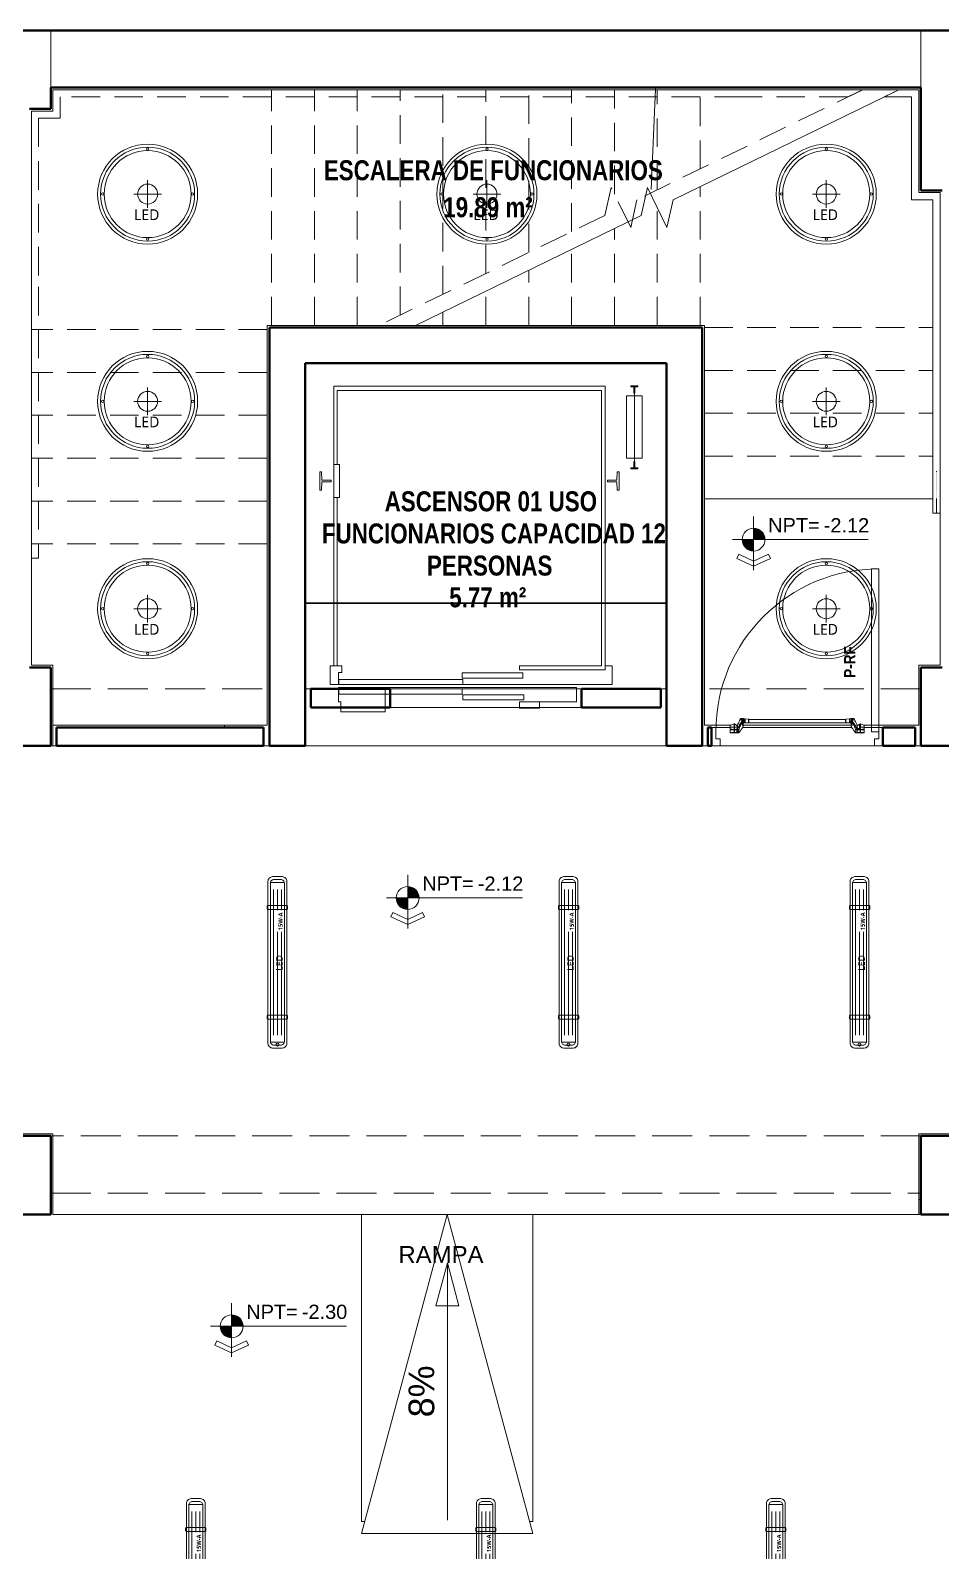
# Model space of a CAD drawing. Header units: metres. Extents: x -4 to 54.5, y -3.3 to 43.7.
# Drawn here: x 25.93 to 32.3, y 27.32 to 37.98 of the extents above; entities that cross this region are included whole.
import ezdxf

# ---------------------------------------------------------------- set-up
doc = ezdxf.new("R2010")
doc.units = ezdxf.units.M
doc.linetypes.add('Derribado', pattern=[0.4, 0.28, -0.12])
doc.linetypes.add('Trazo pequeño', pattern=[0.3, 0.2, -0.1])
doc.layers.get('0').update_dxf_attribs({"color": 8})
for name, color, linetype, lineweight in [('A-ANNO-NOTE', 8, 'Continuous', 9), ('A-AREA', 8, 'Continuous', 9), ('A-AREA-IDEN', 8, 'Continuous', 9), ('A-DETL', 8, 'Continuous', 9), ('A-DETL-THIN', 8, 'Continuous', 9), ('A-DOOR', 8, 'Continuous', 9), ('A-DOOR-FRAM', 8, 'Continuous', 18), ('A-FLOR', 8, 'Continuous', 18), ('A-FLOR-HRAL', 8, 'Continuous', 9), ('A-FLOR-HRAL-MBND', 8, 'Trazo pequeño', 9), ('A-WALL', 8, 'Continuous', 9), ('G-ANNO-DIMS', 8, 'Continuous', 9), ('G-ANNO-TEXT', 8, 'Continuous', 9), ('I-WALL', 8, 'Continuous', 9), ('Q-SPCQ', 8, 'Continuous', 9), ('S-COLS', 8, 'Continuous', 9), ('S-STRS', 8, 'Continuous', 9), ('S-STRS-MBND', 8, 'Trazo pequeño', 9)]:
    doc.layers.add(name, color=color, linetype=linetype, lineweight=lineweight)
for name, color, linetype, lineweight, true_color in [('IE-LUM-EST-PROPUESTA-R02', 5, 'Continuous', 18, 0x006b9f), ('IE-LUM-L-01-15', 5, 'Continuous', 18, 0x126b94), ('IE-LUM-L-02', 5, 'Continuous', 18, 0x126b94)]:
    doc.layers.add(name, color=color, linetype=linetype, lineweight=lineweight, true_color=true_color)
doc.styles.add('Arial', font='arial.ttf', dxfattribs={"height": 0.12})
doc.styles.add('Arial_5', font='arial.ttf', dxfattribs={"height": 0.1})
doc.styles.add('Arial_7', font='arial.ttf', dxfattribs={"height": 0.18})
doc.styles.add('Arial_B', font='arialbd.ttf', dxfattribs={"width": 0.85, "height": 0.08})
doc.styles.add('Arial_B_3', font='arialbd.ttf', dxfattribs={"width": 0.8, "height": 0.14})
doc.styles.add('EI_LUM_BOLD', font='OpenSans-Semibold.ttf')
doc.styles.add('EI_LUM_REGULAR', font='OpenSans-Regular.ttf')

# ---------------------------------------------------------------- blocks, each defined once
blk = doc.blocks.new('Barandilla - Barandilla-5080114-NIV_A_S01_SÓTANO 1')
at = {"layer": 'A-FLOR-HRAL-MBND'}
for p, q in [((26.085, 37.56), (26.085, 37.41)), ((27.615, 37.56), (26.085, 37.56)), ((26.135, 37.51), (26.135, 37.36)), ((27.615, 37.51), (26.135, 37.51)), ((30.915, 37.56), (27.615, 37.56)), ((30.915, 37.51), (27.615, 37.51)), ((31.752, 37.56), (30.915, 37.56)), ((31.649, 37.51), (30.915, 37.51)), ((25.935, 37.41), (25.935, 36.18)), ((26.085, 37.41), (25.935, 37.41)), ((25.985, 37.36), (25.985, 36.18)), ((26.135, 37.36), (25.985, 37.36)), ((25.935, 36.18), (25.935, 34.38)), ((25.985, 36.18), (25.985, 34.38)), ((25.985, 34.38), (25.935, 34.38))]:
    blk.add_line(p, q, dxfattribs=at)
blk = doc.blocks.new('Tipo de barandal superior - Barandal superior_interno_-5080126-NIV_A_S01_SÓTANO 1')
at = {"layer": 'A-FLOR-HRAL'}
for points in [[(32.27, 34.695), (32.272, 34.696), (32.273, 34.887), (32.272, 34.887), (32.266, 34.887), (32.267, 34.771), (32.268, 34.695)], [(32.27, 34.595), (32.272, 34.596), (32.272, 34.695), (32.267, 34.694), (32.267, 34.595)]]:
    blk.add_hatch(color=256, dxfattribs=at).paths.add_polyline_path(points)
for p, q in [((32.245, 34.935), (32.245, 34.702)), ((32.295, 34.702), (32.295, 34.935)), ((32.267, 34.887), (32.272, 34.887)), ((32.245, 34.696), (32.245, 34.62)), ((32.295, 34.62), (32.295, 34.696))]:
    blk.add_line(p, q, dxfattribs=at)
for points in [[(32.272, 34.695), (32.271, 34.695), (32.27, 34.695), (32.268, 34.695), (32.268, 34.695)], [(32.272, 34.595), (32.271, 34.595), (32.27, 34.595), (32.268, 34.595), (32.267, 34.595)]]:
    blk.add_open_spline(points, degree=3, dxfattribs=at)
blk = doc.blocks.new('Tipo de barandal superior - Barandal superior_interno_-V26-NIV_A_S01_SÓTANO 1')
at = {"layer": 'A-FLOR-HRAL', "linetype": 'Trazo pequeño'}
for p, q in [((26.085, 37.56), (26.085, 37.41)), ((27.615, 37.56), (26.085, 37.56)), ((26.135, 37.51), (26.135, 37.36)), ((27.615, 37.51), (26.135, 37.51)), ((30.915, 37.56), (27.615, 37.56)), ((30.915, 37.51), (27.615, 37.51)), ((31.752, 37.56), (30.915, 37.56)), ((31.649, 37.51), (30.915, 37.51)), ((31.752, 37.56), (31.649, 37.51)), ((25.935, 37.41), (25.935, 36.18)), ((26.085, 37.41), (25.935, 37.41)), ((25.985, 37.36), (25.985, 36.18)), ((26.135, 37.36), (25.985, 37.36)), ((25.935, 36.18), (25.935, 34.38)), ((25.985, 36.18), (25.985, 34.38)), ((25.935, 34.38), (25.985, 34.38)), ((25.935, 34.28), (25.935, 34.38)), ((25.935, 34.38), (25.935, 34.28)), ((25.985, 34.28), (25.985, 34.38)), ((25.985, 34.38), (25.985, 34.28)), ((25.935, 34.28), (25.985, 34.28)), ((25.985, 34.28), (25.935, 34.28))]:
    blk.add_line(p, q, dxfattribs=at)
at = {"layer": 'A-FLOR-HRAL'}
for p, q in [((32.006, 37.56), (31.903, 37.51)), ((32.095, 37.51), (31.903, 37.51)), ((32.145, 37.56), (32.006, 37.56)), ((32.095, 36.79), (32.095, 37.51)), ((32.145, 36.84), (32.145, 37.56)), ((32.245, 36.79), (32.095, 36.79)), ((32.295, 36.84), (32.145, 36.84)), ((32.245, 35.895), (32.245, 36.79)), ((32.295, 35.895), (32.295, 36.84)), ((32.245, 34.695), (32.245, 35.895)), ((32.295, 34.695), (32.295, 35.895)), ((32.245, 34.595), (32.245, 34.695)), ((32.295, 34.595), (32.295, 34.695)), ((32.245, 34.595), (32.295, 34.595))]:
    blk.add_line(p, q, dxfattribs=at)
blk = doc.blocks.new('ARQ-PuertaCortafuegoConBarraAntipanico - Pcf_1_20x2_30-V41-NIV_A_S01_SÓTANO 1')
at = {"layer": 'A-DOOR', "lineweight": 18}
for p, q in [((-0.57, -0.035), (-0.52, -0.035)), ((-0.57, -1.175), (-0.57, -0.035)), ((-0.52, -0.035), (-0.52, -1.175)), ((-0.442, -0.026), (-0.469, -0.026)), ((-0.442, -0.026), (-0.469, -0.026)), ((-0.469, -0.028), (-0.469, -0.026)), ((-0.442, -0.028), (-0.469, -0.028)), ((-0.469, -0.028), (-0.469, -0.03)), ((-0.469, -0.03), (-0.442, -0.03)), ((-0.469, -0.048), (-0.469, -0.03)), ((-0.442, -0.048), (-0.469, -0.048)), ((-0.469, -0.048), (-0.469, -0.054)), ((-0.442, -0.051), (-0.469, -0.054)), ((-0.469, -0.054), (-0.469, -0.067)), ((-0.442, -0.066), (-0.469, -0.067)), ((-0.469, -0.067), (-0.469, -0.078)), ((-0.442, -0.09), (-0.469, -0.078)), ((-0.442, -0.026), (-0.442, -0.028)), ((-0.441, -0.026), (-0.442, -0.026)), ((-0.442, -0.026), (-0.442, -0.026)), ((-0.442, -0.028), (-0.442, -0.026)), ((-0.442, -0.026), (-0.441, -0.026)), ((-0.442, -0.03), (-0.442, -0.028)), ((-0.442, -0.028), (-0.442, -0.028)), ((-0.441, -0.028), (-0.442, -0.028)), ((-0.442, -0.029), (-0.442, -0.03)), ((-0.442, -0.03), (-0.442, -0.048)), ((-0.442, -0.048), (-0.442, -0.03)), ((-0.441, -0.03), (-0.442, -0.03)), ((-0.442, -0.051), (-0.442, -0.048)), ((-0.442, -0.048), (-0.442, -0.051)), ((-0.441, -0.048), (-0.442, -0.048)), ((-0.442, -0.051), (-0.442, -0.049)), ((-0.442, -0.051), (-0.442, -0.066)), ((-0.442, -0.066), (-0.442, -0.051)), ((-0.442, -0.066), (-0.442, -0.082)), ((-0.441, -0.066), (-0.442, -0.066)), ((-0.442, -0.083), (-0.442, -0.082)), ((-0.442, -0.083), (-0.442, -0.09)), ((-0.442, -0.09), (-0.441, -0.09)), ((-0.441, -0.026), (-0.441, -0.028)), ((-0.441, -0.026), (-0.441, -0.026)), ((-0.42, -0.026), (-0.441, -0.026)), ((-0.441, -0.028), (-0.441, -0.026)), ((-0.42, -0.026), (-0.441, -0.026)), ((-0.441, -0.028), (-0.441, -0.028)), ((-0.441, -0.028), (-0.441, -0.03)), ((-0.42, -0.028), (-0.441, -0.028)), ((-0.441, -0.03), (-0.441, -0.029)), ((-0.441, -0.03), (-0.441, -0.048)), ((-0.441, -0.03), (-0.42, -0.03)), ((-0.441, -0.048), (-0.441, -0.03)), ((-0.441, -0.051), (-0.441, -0.048)), ((-0.441, -0.048), (-0.441, -0.051)), ((-0.42, -0.048), (-0.441, -0.048)), ((-0.441, -0.049), (-0.441, -0.051)), ((-0.441, -0.051), (-0.441, -0.066)), ((-0.441, -0.066), (-0.441, -0.051)), ((-0.42, -0.054), (-0.441, -0.051)), ((-0.441, -0.082), (-0.441, -0.066)), ((-0.435, -0.066), (-0.441, -0.066)), ((-0.42, -0.078), (-0.441, -0.09)), ((-0.441, -0.082), (-0.441, -0.083)), ((-0.441, -0.09), (-0.441, -0.083)), ((-0.435, -0.026), (-0.435, -0.027)), ((-0.424, -0.026), (-0.435, -0.026)), ((-0.435, -0.027), (-0.424, -0.027)), ((-0.435, -0.028), (-0.42, -0.028)), ((-0.435, -0.028), (-0.435, -0.028)), ((-0.42, -0.028), (-0.435, -0.028)), ((-0.435, -0.066), (-0.435, -0.058)), ((-0.424, -0.026), (-0.42, -0.026)), ((-0.42, -0.026), (-0.41, -0.026)), ((-0.42, -0.03), (-0.42, -0.028)), ((-0.42, -0.028), (-0.42, -0.028)), ((-0.42, -0.03), (-0.42, -0.048)), ((-0.42, -0.054), (-0.42, -0.048)), ((-0.42, -0.05), (-0.417, -0.05)), ((-0.42, -0.057), (-0.42, -0.054)), ((-0.42, -0.061), (-0.42, -0.063)), ((-0.42, -0.065), (-0.42, -0.076)), ((-0.42, -0.078), (-0.42, -0.076)), ((-0.417, -0.05), (-0.408, -0.05)), ((-0.394, -0.096), (-0.394, -0.096)), ((-0.385, -0.121), (-0.385, -0.079)), ((-0.378, -0.116), (-0.378, -0.073)), ((-0.369, -0.098), (-0.378, -0.097)), ((-0.376, -0.106), (-0.377, -0.099)), ((-0.366, -0.098), (-0.368, -0.098)), ((-0.342, -0.097), (-0.366, -0.098)), ((-0.342, -0.097), (-0.341, -0.098)), ((0.342, -0.098), (-0.341, -0.098)), ((-0.341, -0.102), (-0.341, -0.098)), ((0.342, -0.097), (0.341, -0.097)), ((0.342, -0.097), (0.367, -0.097)), ((0.342, -0.098), (0.342, -0.104)), ((0.367, -0.097), (0.369, -0.098)), ((0.378, -0.097), (0.37, -0.097)), ((0.377, -0.096), (0.377, -0.097)), ((0.379, -0.073), (0.379, -0.116)), ((0.386, -0.079), (0.386, -0.121)), ((0.395, -0.096), (0.395, -0.096)), ((0.409, -0.05), (0.418, -0.05)), ((0.411, -0.026), (0.421, -0.026)), ((0.418, -0.05), (0.419, -0.05)), ((0.419, -0.06), (0.419, -0.028)), ((0.419, -0.028), (0.419, -0.028)), ((0.419, -0.06), (0.419, -0.062)), ((0.419, -0.062), (0.419, -0.067)), ((0.44, -0.066), (0.419, -0.067)), ((0.419, -0.067), (0.419, -0.072)), ((0.421, -0.026), (0.425, -0.026)), ((0.44, -0.028), (0.421, -0.028)), ((0.44, -0.051), (0.421, -0.054)), ((0.423, -0.027), (0.422, -0.027)), ((0.422, -0.03), (0.44, -0.03)), ((0.44, -0.09), (0.422, -0.079)), ((0.44, -0.026), (0.425, -0.026)), ((0.44, -0.026), (0.425, -0.026)), ((0.44, -0.048), (0.425, -0.048)), ((0.44, -0.026), (0.44, -0.028)), ((0.442, -0.026), (0.44, -0.026)), ((0.44, -0.026), (0.44, -0.026)), ((0.44, -0.028), (0.44, -0.026)), ((0.44, -0.026), (0.442, -0.026)), ((0.44, -0.03), (0.44, -0.028)), ((0.44, -0.028), (0.44, -0.028)), ((0.442, -0.028), (0.44, -0.028)), ((0.44, -0.029), (0.44, -0.03)), ((0.44, -0.03), (0.44, -0.048)), ((0.44, -0.048), (0.44, -0.03)), ((0.442, -0.03), (0.44, -0.03)), ((0.44, -0.051), (0.44, -0.048)), ((0.44, -0.048), (0.44, -0.051)), ((0.442, -0.048), (0.44, -0.048)), ((0.44, -0.051), (0.44, -0.049)), ((0.44, -0.051), (0.44, -0.066)), ((0.44, -0.066), (0.44, -0.051)), ((0.44, -0.066), (0.44, -0.082)), ((0.442, -0.066), (0.44, -0.066)), ((0.44, -0.083), (0.44, -0.082)), ((0.44, -0.083), (0.44, -0.09)), ((0.44, -0.09), (0.442, -0.09)), ((0.469, -0.026), (0.442, -0.026)), ((0.442, -0.028), (0.442, -0.026)), ((0.469, -0.026), (0.442, -0.026)), ((0.442, -0.026), (0.442, -0.028)), ((0.442, -0.026), (0.442, -0.026)), ((0.442, -0.028), (0.442, -0.03)), ((0.469, -0.028), (0.442, -0.028)), ((0.442, -0.028), (0.442, -0.028)), ((0.442, -0.03), (0.442, -0.029)), ((0.442, -0.048), (0.442, -0.03)), ((0.442, -0.03), (0.469, -0.03)), ((0.442, -0.03), (0.442, -0.048)), ((0.442, -0.048), (0.442, -0.049)), ((0.442, -0.048), (0.442, -0.051)), ((0.469, -0.048), (0.442, -0.048)), ((0.442, -0.051), (0.442, -0.048)), ((0.442, -0.066), (0.442, -0.051)), ((0.469, -0.054), (0.442, -0.051)), ((0.442, -0.051), (0.442, -0.066)), ((0.469, -0.067), (0.442, -0.066)), ((0.442, -0.082), (0.442, -0.066)), ((0.469, -0.078), (0.442, -0.09)), ((0.442, -0.082), (0.442, -0.083)), ((0.442, -0.09), (0.442, -0.083)), ((0.469, -0.026), (0.469, -0.028)), ((0.469, -0.03), (0.469, -0.028)), ((0.469, -0.03), (0.469, -0.048)), ((0.469, -0.054), (0.469, -0.048)), ((0.469, -0.067), (0.469, -0.054)), ((0.469, -0.078), (0.469, -0.067)), ((-0.401, -0.117), (-0.386, -0.117)), ((-0.395, -0.128), (-0.387, -0.128)), ((-0.387, -0.128), (-0.376, -0.128)), ((-0.386, -0.117), (-0.378, -0.117)), ((-0.376, -0.127), (-0.368, -0.125)), ((-0.376, -0.128), (-0.375, -0.126)), ((-0.375, -0.125), (-0.375, -0.125)), ((-0.365, -0.124), (-0.367, -0.124)), ((-0.341, -0.122), (-0.365, -0.124)), ((-0.341, -0.121), (0.342, -0.121)), ((-0.341, -0.122), (-0.34, -0.122)), ((0.341, -0.122), (0.34, -0.121)), ((0.341, -0.122), (0.366, -0.124)), ((0.366, -0.124), (0.368, -0.124)), ((0.368, -0.124), (0.376, -0.125)), ((0.376, -0.117), (0.376, -0.123)), ((0.376, -0.125), (0.376, -0.123)), ((0.376, -0.125), (0.376, -0.125)), ((0.376, -0.126), (0.377, -0.128)), ((0.377, -0.128), (0.388, -0.128)), ((0.379, -0.117), (0.386, -0.117)), ((0.386, -0.117), (0.402, -0.117)), ((0.388, -0.128), (0.396, -0.128)), ((-0.52, -1.175), (-0.57, -1.175))]:
    blk.add_line(p, q, dxfattribs=at)
at = {"layer": 'A-DOOR', "lineweight": 18, "flags": 128}
for points in [[(-0.376, -0.096), (-0.377, -0.086), (-0.378, -0.075)], [(-0.368, -0.098), (-0.369, -0.098), (-0.369, -0.098)], [(-0.341, -0.098), (-0.339, -0.104), (-0.338, -0.107), (-0.337, -0.109)], [(0.341, -0.097), (0.339, -0.103), (0.338, -0.106), (0.338, -0.108)], [(0.369, -0.098), (0.37, -0.097), (0.37, -0.097)], [(0.379, -0.075), (0.378, -0.086), (0.377, -0.096)], [(0.419, -0.028), (0.42, -0.028), (0.421, -0.028)], [(0.422, -0.03), (0.423, -0.039), (0.425, -0.048)], [(-0.378, -0.118), (-0.377, -0.126), (-0.376, -0.128)], [(-0.367, -0.124), (-0.368, -0.124), (-0.368, -0.125)], [(-0.34, -0.122), (-0.338, -0.116), (-0.337, -0.112), (-0.337, -0.11)], [(0.34, -0.121), (0.338, -0.115), (0.338, -0.112), (0.338, -0.11)], [(0.368, -0.124), (0.368, -0.124), (0.368, -0.124)], [(0.377, -0.128), (0.378, -0.126), (0.379, -0.118)]]:
    blk.add_lwpolyline(points, dxfattribs=at)
at = {"layer": 'A-DOOR', "lineweight": 18}
blk.add_arc((-0.57, -0.035), 1.14, 270, 360, dxfattribs=at)
for centre, major_axis, start_param, end_param in [((-0.377, -0.112), (-0.0008, 0.015), 3.714192, 5.173676), ((-0.368, -0.111), (-0.0007, 0.0132), 3.714192, 6.855784), ((-0.369, -0.111), (-0.0007, 0.0135), 3.714192, 6.070386), ((-0.369, -0.111), (-0.0007, 0.0135), 6.222091, 6.277116), ((-0.368, -0.111), (-0.0007, 0.0132), 0.572599, 1.169929), ((-0.366, -0.111), (-0.0007, 0.0132), 6.280511, 6.855784), ((-0.366, -0.111), (-0.0007, 0.0132), 3.714192, 6.277935), ((-0.366, -0.111), (-0.0007, 0.0132), 0.572599, 3.144267), ((-0.341, -0.11), (-0.0006, 0.0124), 3.714192, 6.283722), ((-0.34, -0.11), (-0.0006, 0.0119), 5.864478, 6.767088), ((-0.34, -0.11), (-0.0006, 0.0119), 4.775232, 5.73224), ((0.341, -0.109), (0.0006, 0.0119), 0.550945, 1.44545), ((0.341, -0.109), (0.0006, 0.0119), 5.710586, 6.772268), ((0.342, -0.109), (0.0006, 0.0124), 6.282648, 7.826661), ((0.366, -0.111), (0.0007, 0.0132), 0.00525, 2.568994), ((0.366, -0.111), (0.0007, 0.0132), 3.138918, 5.710586), ((0.366, -0.111), (0.0007, 0.0132), 5.710586, 6.28586), ((0.368, -0.111), (0.0007, 0.0132), 5.710586, 8.852179), ((0.369, -0.111), (0.0007, 0.0135), 0.212799, 2.568994), ((0.368, -0.111), (0.0007, 0.0132), 5.113256, 5.710586), ((0.369, -0.111), (0.0007, 0.0135), 0.002597, 0.061094), ((0.377, -0.111), (0.0007, 0.0141), 0.86827, 2.568994), ((-0.368, -0.111), (-0.0007, 0.0132), 1.972043, 3.714192), ((-0.369, -0.111), (-0.0007, 0.0135), 2.928793, 3.714192), ((-0.366, -0.111), (-0.0007, 0.0132), 3.146843, 3.714192), ((-0.341, -0.11), (-0.0006, 0.0124), 2.928793, 3.714192), ((-0.34, -0.11), (-0.0006, 0.0119), 3.714192, 4.733512), ((-0.34, -0.11), (-0.0006, 0.0119), 2.608853, 3.714192), ((0.341, -0.109), (0.0006, 0.0119), 1.615892, 2.568994), ((0.341, -0.109), (0.0006, 0.0119), 2.572338, 3.60218), ((0.342, -0.109), (0.0006, 0.0124), 1.550882, 2.568994), ((0.342, -0.109), (0.0006, 0.0124), 2.568994, 3.354392), ((0.366, -0.111), (0.0007, 0.0132), 2.568994, 3.136342), ((0.368, -0.111), (0.0007, 0.0132), 2.568994, 4.311143), ((0.369, -0.111), (0.0007, 0.0135), 2.568994, 3.354392)]:
    blk.add_ellipse(centre, major_axis=major_axis, ratio=0.032529, start_param=start_param, end_param=end_param, dxfattribs=at)
for points in [[(-0.42, -0.057), (-0.422, -0.057), (-0.428, -0.057), (-0.433, -0.058), (-0.435, -0.058)], [(-0.435, -0.066), (-0.435, -0.07), (-0.435, -0.076), (-0.435, -0.083), (-0.435, -0.085), (-0.435, -0.086)], [(-0.435, -0.086), (-0.433, -0.084), (-0.428, -0.081), (-0.423, -0.078), (-0.42, -0.076)], [(-0.424, -0.028), (-0.424, -0.027), (-0.424, -0.027), (-0.424, -0.026)], [(-0.424, -0.026), (-0.424, -0.026), (-0.424, -0.026), (-0.424, -0.026), (-0.424, -0.026)], [(-0.421, -0.062), (-0.421, -0.061), (-0.421, -0.059), (-0.422, -0.058)], [(-0.421, -0.065), (-0.421, -0.065), (-0.421, -0.064), (-0.421, -0.063), (-0.421, -0.062)], [(-0.42, -0.027), (-0.42, -0.027), (-0.42, -0.026), (-0.42, -0.026)], [(-0.42, -0.026), (-0.42, -0.026), (-0.42, -0.027), (-0.42, -0.027)], [(-0.412, -0.065), (-0.413, -0.063), (-0.415, -0.058), (-0.417, -0.052), (-0.417, -0.05)], [(-0.417, -0.05), (-0.417, -0.052), (-0.415, -0.058), (-0.413, -0.063), (-0.412, -0.065)], [(-0.404, -0.111), (-0.406, -0.107), (-0.41, -0.1), (-0.412, -0.094), (-0.414, -0.09)], [(-0.398, -0.09), (-0.401, -0.087), (-0.406, -0.079), (-0.41, -0.07), (-0.412, -0.065)], [(-0.412, -0.065), (-0.41, -0.07), (-0.406, -0.079), (-0.401, -0.087), (-0.398, -0.09)], [(-0.41, -0.026), (-0.41, -0.026), (-0.41, -0.027), (-0.411, -0.029), (-0.411, -0.031), (-0.411, -0.033), (-0.41, -0.034)], [(-0.394, -0.046), (-0.396, -0.043), (-0.401, -0.037), (-0.406, -0.03), (-0.409, -0.027), (-0.41, -0.026)], [(-0.41, -0.034), (-0.41, -0.035), (-0.41, -0.039), (-0.409, -0.044), (-0.408, -0.048), (-0.408, -0.05)], [(-0.408, -0.05), (-0.407, -0.052), (-0.406, -0.058), (-0.404, -0.063), (-0.403, -0.065)], [(-0.403, -0.065), (-0.401, -0.07), (-0.398, -0.079), (-0.393, -0.087), (-0.391, -0.09)], [(-0.394, -0.096), (-0.395, -0.095), (-0.396, -0.093), (-0.397, -0.091), (-0.398, -0.09)], [(-0.398, -0.09), (-0.397, -0.091), (-0.396, -0.093), (-0.395, -0.095), (-0.394, -0.096)], [(-0.382, -0.063), (-0.384, -0.06), (-0.388, -0.054), (-0.392, -0.049), (-0.394, -0.046)], [(-0.387, -0.111), (-0.387, -0.108), (-0.389, -0.103), (-0.392, -0.098), (-0.394, -0.096)], [(-0.394, -0.096), (-0.392, -0.098), (-0.389, -0.103), (-0.387, -0.108), (-0.387, -0.111)], [(-0.391, -0.09), (-0.389, -0.093), (-0.387, -0.097), (-0.384, -0.102), (-0.382, -0.104)], [(-0.379, -0.069), (-0.379, -0.068), (-0.38, -0.066), (-0.381, -0.064), (-0.382, -0.063)], [(-0.382, -0.104), (-0.381, -0.105), (-0.38, -0.107), (-0.379, -0.11), (-0.379, -0.111)], [(-0.378, -0.072), (-0.378, -0.071), (-0.378, -0.07), (-0.379, -0.069)], [(0.383, -0.063), (0.382, -0.064), (0.381, -0.066), (0.38, -0.068), (0.379, -0.069)], [(0.379, -0.069), (0.379, -0.07), (0.379, -0.071), (0.379, -0.072)], [(0.38, -0.111), (0.38, -0.11), (0.381, -0.107), (0.382, -0.105), (0.383, -0.104)], [(0.395, -0.046), (0.393, -0.049), (0.389, -0.054), (0.385, -0.06), (0.383, -0.063)], [(0.383, -0.104), (0.384, -0.102), (0.387, -0.097), (0.39, -0.093), (0.392, -0.09)], [(0.395, -0.096), (0.393, -0.098), (0.39, -0.103), (0.388, -0.108), (0.387, -0.111)], [(0.388, -0.111), (0.388, -0.108), (0.39, -0.103), (0.393, -0.098), (0.395, -0.096)], [(0.392, -0.09), (0.394, -0.087), (0.398, -0.079), (0.402, -0.07), (0.404, -0.065)], [(0.411, -0.026), (0.41, -0.027), (0.407, -0.03), (0.401, -0.037), (0.397, -0.043), (0.395, -0.046)], [(0.399, -0.09), (0.398, -0.091), (0.397, -0.093), (0.395, -0.095), (0.395, -0.096)], [(0.395, -0.096), (0.395, -0.095), (0.397, -0.093), (0.398, -0.091), (0.399, -0.09)], [(0.413, -0.065), (0.411, -0.07), (0.406, -0.079), (0.401, -0.087), (0.399, -0.09)], [(0.399, -0.09), (0.402, -0.087), (0.407, -0.079), (0.411, -0.07), (0.413, -0.065)], [(0.404, -0.065), (0.404, -0.063), (0.406, -0.058), (0.408, -0.052), (0.409, -0.05)], [(0.415, -0.09), (0.413, -0.094), (0.41, -0.1), (0.407, -0.107), (0.405, -0.111)], [(0.409, -0.05), (0.409, -0.048), (0.41, -0.044), (0.411, -0.039), (0.411, -0.035), (0.411, -0.034)], [(0.411, -0.034), (0.411, -0.033), (0.411, -0.031), (0.411, -0.029), (0.411, -0.027), (0.411, -0.026), (0.411, -0.026)], [(0.418, -0.05), (0.417, -0.052), (0.415, -0.058), (0.414, -0.063), (0.413, -0.065)], [(0.413, -0.065), (0.414, -0.063), (0.416, -0.058), (0.417, -0.052), (0.418, -0.05)], [(0.418, -0.05), (0.419, -0.048), (0.419, -0.046), (0.419, -0.044)], [(0.421, -0.054), (0.421, -0.055), (0.42, -0.057), (0.42, -0.059), (0.419, -0.06)], [(0.419, -0.072), (0.42, -0.074), (0.421, -0.077), (0.422, -0.079), (0.422, -0.079)], [(0.421, -0.026), (0.421, -0.026), (0.421, -0.027), (0.421, -0.027)], [(0.421, -0.027), (0.421, -0.027), (0.421, -0.026), (0.421, -0.026)], [(0.421, -0.028), (0.421, -0.028), (0.421, -0.028), (0.422, -0.029), (0.422, -0.029), (0.422, -0.03)], [(0.425, -0.048), (0.424, -0.049), (0.424, -0.05), (0.422, -0.052), (0.422, -0.054), (0.421, -0.054)], [(0.425, -0.026), (0.425, -0.027), (0.425, -0.027), (0.425, -0.027)], [(0.425, -0.026), (0.425, -0.026), (0.425, -0.026), (0.425, -0.026), (0.425, -0.026)], [(0.425, -0.026), (0.425, -0.026), (0.425, -0.026), (0.425, -0.026)], [(-0.403, -0.114), (-0.403, -0.113), (-0.404, -0.112), (-0.404, -0.111), (-0.404, -0.111)], [(-0.402, -0.116), (-0.402, -0.115), (-0.402, -0.115), (-0.402, -0.114), (-0.403, -0.114)], [(-0.401, -0.117), (-0.401, -0.117), (-0.401, -0.116), (-0.402, -0.116), (-0.402, -0.116)], [(-0.395, -0.128), (-0.396, -0.128), (-0.397, -0.127), (-0.399, -0.123), (-0.4, -0.119), (-0.401, -0.117)], [(-0.387, -0.111), (-0.387, -0.111), (-0.387, -0.111), (-0.387, -0.111), (-0.387, -0.111)], [(-0.387, -0.111), (-0.387, -0.112), (-0.386, -0.114), (-0.386, -0.116), (-0.386, -0.117)], [(-0.387, -0.111), (-0.387, -0.111), (-0.387, -0.111), (-0.387, -0.111), (-0.387, -0.111)], [(-0.387, -0.128), (-0.387, -0.128), (-0.386, -0.127), (-0.386, -0.125), (-0.385, -0.123)], [(-0.386, -0.123), (-0.386, -0.125), (-0.386, -0.127), (-0.387, -0.128), (-0.387, -0.128)], [(-0.385, -0.12), (-0.385, -0.119), (-0.385, -0.118), (-0.386, -0.117)], [(-0.386, -0.117), (-0.386, -0.118), (-0.385, -0.12), (-0.385, -0.122), (-0.386, -0.123)], [(-0.385, -0.123), (-0.385, -0.122), (-0.385, -0.122), (-0.385, -0.121)], [(-0.379, -0.111), (-0.379, -0.112), (-0.378, -0.114), (-0.378, -0.116), (-0.378, -0.117)], [(-0.378, -0.117), (-0.378, -0.117), (-0.378, -0.117), (-0.378, -0.117), (-0.378, -0.118)], [(0.379, -0.117), (0.379, -0.116), (0.379, -0.114), (0.379, -0.112), (0.38, -0.111)], [(0.379, -0.118), (0.379, -0.117), (0.379, -0.117), (0.379, -0.117), (0.379, -0.117)], [(0.387, -0.111), (0.387, -0.112), (0.387, -0.114), (0.386, -0.116), (0.386, -0.117)], [(0.386, -0.117), (0.387, -0.116), (0.387, -0.114), (0.387, -0.112), (0.387, -0.111)], [(0.386, -0.117), (0.386, -0.118), (0.386, -0.119), (0.386, -0.12)], [(0.386, -0.123), (0.386, -0.122), (0.386, -0.12), (0.386, -0.118), (0.386, -0.117)], [(0.386, -0.121), (0.386, -0.122), (0.386, -0.122), (0.386, -0.123)], [(0.386, -0.123), (0.386, -0.125), (0.387, -0.127), (0.387, -0.128), (0.388, -0.128)], [(0.388, -0.128), (0.388, -0.128), (0.387, -0.127), (0.387, -0.125), (0.386, -0.123)], [(0.387, -0.111), (0.387, -0.111), (0.387, -0.111), (0.387, -0.111), (0.387, -0.111)], [(0.387, -0.111), (0.387, -0.111), (0.387, -0.111), (0.387, -0.111), (0.388, -0.111)], [(0.402, -0.117), (0.401, -0.119), (0.399, -0.123), (0.397, -0.127), (0.396, -0.128), (0.396, -0.128)], [(0.403, -0.114), (0.403, -0.114), (0.403, -0.115), (0.402, -0.115), (0.402, -0.116)], [(0.402, -0.116), (0.402, -0.116), (0.402, -0.116), (0.402, -0.117), (0.402, -0.117)], [(0.405, -0.111), (0.405, -0.111), (0.404, -0.112), (0.404, -0.113), (0.403, -0.114)]]:
    blk.add_open_spline(points, degree=3, dxfattribs=at)
for points, knots in [([(-0.417, -0.05), (-0.418, -0.048), (-0.419, -0.044), (-0.419, -0.04), (-0.42, -0.037), (-0.42, -0.036)], [0, 0, 0, 0, 0.3333333, 0.6666667, 0.8492094, 0.8492094, 0.8492094, 0.8492094]), ([(-0.42, -0.037), (-0.42, -0.038), (-0.419, -0.04), (-0.419, -0.044), (-0.418, -0.048), (-0.417, -0.05)], [0.2039834, 0.2039834, 0.2039834, 0.2039834, 0.3333333, 0.6666667, 1, 1, 1, 1]), ([(-0.414, -0.09), (-0.415, -0.087), (-0.418, -0.08), (-0.419, -0.072), (-0.42, -0.069)], [0, 0, 0, 0, 0.5, 0.8628194, 0.8628194, 0.8628194, 0.8628194]), ([(0.42, -0.073), (0.419, -0.075), (0.418, -0.081), (0.416, -0.087), (0.415, -0.09)], [0.2898785, 0.2898785, 0.2898785, 0.2898785, 0.5, 1, 1, 1, 1]), ([(0.42, -0.043), (0.419, -0.044), (0.419, -0.046), (0.418, -0.048), (0.418, -0.05)], [0.5889567, 0.5889567, 0.5889567, 0.5889567, 0.6666667, 1, 1, 1, 1]), ([(-0.386, -0.116), (-0.386, -0.116), (-0.386, -0.114), (-0.386, -0.112), (-0.387, -0.111)], [0.11269, 0.11269, 0.11269, 0.11269, 0.5, 1, 1, 1, 1])]:
    blk.add_open_spline(points, degree=3, knots=knots, dxfattribs=at)
at = {"layer": 'A-DOOR-FRAM'}
for p, q in [((-0.54, 0.065), (-0.6, 0.065)), ((-0.57, -0.065), (-0.57, 0.015)), ((-0.57, 0.015), (-0.54, 0.015)), ((-0.54, 0.015), (-0.54, 0.065)), ((0.6, 0.065), (0.54, 0.065)), ((0.54, 0.065), (0.54, 0.015)), ((0.54, 0.015), (0.57, 0.015)), ((0.57, 0.015), (0.57, -0.065)), ((-0.6, -0.065), (-0.57, -0.065)), ((0.57, -0.065), (0.6, -0.065))]:
    blk.add_line(p, q, dxfattribs=at)
blk = doc.blocks.new('ARQ-Ascenseurã_lectriqueMur - Ascensor1_85_2_09-5734920-NIV_A_S01_SÓTANO 1')
at = {"layer": 'Q-SPCQ'}
for p, q in [((1.075, 2.185), (-0.825, 2.185)), ((-0.825, 2.185), (-0.825, 0.225)), ((-0.8, 1.635), (-0.8, 2.155)), ((-0.8, 2.155), (1.05, 2.155)), ((1.05, 2.155), (1.05, 0.225)), ((1.075, 0.197), (1.075, 2.185)), ((1.255, 2.186), (1.305, 2.186)), ((1.255, 2.18), (1.255, 2.186)), ((1.277, 2.18), (1.255, 2.18)), ((1.277, 2.136), (1.277, 2.18)), ((1.283, 2.136), (1.277, 2.136)), ((1.28, 1.606), (1.28, 2.186)), ((1.305, 2.18), (1.283, 2.18)), ((1.283, 2.18), (1.283, 2.136)), ((1.305, 2.186), (1.305, 2.18)), ((1.225, 1.68), (1.225, 2.116)), ((1.225, 2.116), (1.335, 2.116)), ((1.335, 2.116), (1.335, 1.68)), ((-0.785, 1.635), (-0.825, 1.635)), ((-0.785, 1.405), (-0.785, 1.635)), ((1.335, 1.68), (1.225, 1.68)), ((1.277, 1.612), (1.255, 1.612)), ((1.255, 1.612), (1.255, 1.606)), ((1.255, 1.606), (1.305, 1.606)), ((1.283, 1.656), (1.277, 1.656)), ((1.277, 1.656), (1.277, 1.612)), ((1.283, 1.612), (1.283, 1.656)), ((1.305, 1.612), (1.283, 1.612)), ((1.305, 1.606), (1.305, 1.612)), ((-0.91, 1.584), (-0.923, 1.584)), ((-0.923, 1.584), (-0.923, 1.457)), ((-0.907, 1.526), (-0.91, 1.584)), ((-0.907, 1.514), (-0.91, 1.457)), ((-0.842, 1.526), (-0.907, 1.526)), ((-0.842, 1.514), (-0.907, 1.514)), ((-0.842, 1.526), (-0.842, 1.514)), ((1.092, 1.526), (1.157, 1.526)), ((1.092, 1.526), (1.092, 1.514)), ((1.092, 1.514), (1.157, 1.514)), ((1.157, 1.526), (1.16, 1.584)), ((1.157, 1.514), (1.16, 1.457)), ((1.16, 1.584), (1.173, 1.584)), ((1.173, 1.584), (1.173, 1.457)), ((-0.91, 1.457), (-0.923, 1.457)), ((-0.825, 1.405), (-0.785, 1.405)), ((-0.8, 0.225), (-0.8, 1.405)), ((1.16, 1.457), (1.173, 1.457)), ((-0.767, 0.225), (-0.85, 0.225)), ((-0.85, 0.225), (-0.85, 0.095)), ((-0.767, 0.179), (-0.767, 0.225)), ((0.475, 0.197), (0.475, 0.225)), ((0.475, 0.225), (1.05, 0.225)), ((1.075, 0.225), (1.125, 0.225)), ((1.125, 0.225), (1.125, 0.095)), ((-0.792, 0.095), (-0.792, 0.179)), ((-0.792, 0.179), (-0.767, 0.179)), ((-0.79, 0.131), (0.08, 0.131)), ((-0.79, 0.095), (-0.79, 0.131)), ((0.074, 0.14), (0.074, 0.176)), ((0.074, 0.176), (0.498, 0.176)), ((0.498, 0.14), (0.074, 0.14)), ((0.08, 0.131), (0.08, 0.095)), ((1.075, 0.197), (0.475, 0.197)), ((0.498, 0.176), (0.498, 0.14)), ((-0.85, 0.095), (-0.792, 0.095)), ((-0.792, 0.075), (-0.792, -0.025)), ((-0.465, 0.075), (-0.792, 0.075)), ((-0.792, 0.075), (0.875, 0.075)), ((-0.79, 0.095), (0.08, 0.095)), ((0.075, 0.064), (-0.79, 0.064)), ((-0.79, 0.064), (-0.79, 0.028)), ((-0.79, 0.028), (0.075, 0.028)), ((-0.465, -0.095), (-0.465, 0.075)), ((-0.465, 0.065), (0.875, 0.065)), ((0.075, 0.028), (0.075, 0.064)), ((0.505, 0.023), (0.079, 0.023)), ((0.079, 0.023), (0.079, -0.013)), ((1.125, 0.095), (0.08, 0.095)), ((0.505, -0.013), (0.505, 0.023)), ((0.875, 0.075), (0.875, -0.025)), ((-0.792, -0.025), (-0.775, -0.025)), ((-0.775, -0.025), (-0.775, -0.095)), ((-0.775, -0.095), (-0.465, -0.095)), ((0.079, -0.013), (0.505, -0.013)), ((0.475, -0.07), (0.475, -0.025)), ((0.475, -0.025), (0.615, -0.025)), ((0.615, -0.07), (0.475, -0.07)), ((0.875, -0.025), (0.615, -0.025)), ((0.615, -0.025), (0.615, -0.07))]:
    blk.add_line(p, q, dxfattribs=at)
blk = doc.blocks.new('Cotas de elevación - CotaEleVacíoNNpt-3697023-NIV_A_S01_SÓTANO 1')
at = {"layer": 'G-ANNO-DIMS'}
h = blk.add_hatch(color=256, dxfattribs=at)
edge = h.paths.add_edge_path()
edge.add_line((-0.0008, 0.00214), (0, 0.00214))
edge.add_line((0, 0.00214), (0, 0.00134))
edge.add_arc((0, 0.00214), 0.0008, 180, 270, ccw=False)
h = blk.add_hatch(color=256, dxfattribs=at)
edge = h.paths.add_edge_path()
edge.add_arc((0, 0.00214), 0.0008, 0, 90, ccw=False)
edge.add_line((0.0008, 0.00214), (0, 0.00214))
edge.add_line((0, 0.00214), (0, 0.00294))
h = blk.add_hatch(color=256, dxfattribs=at)
edge = h.paths.add_edge_path()
edge.add_arc((0, 0.00214), 0.0008, 0, 90, ccw=False)
edge.add_line((0.0008, 0.00214), (0, 0.00214))
edge.add_line((0, 0.00214), (0, 0.00294))
for p, q in [((0, 0.00214), (0, 0.00375)), ((0, 0.00214), (-0.00148, 0.00214)), ((-0.0008, 0.00214), (0, 0.00214)), ((0, 0.00214), (-0.0008, 0.00214)), ((-0.0008, 0.00214), (0, 0.00214)), ((0, 0.00294), (0, 0.00214)), ((0, 0.00214), (0, 0.00294)), ((0, 0.00214), (0, 0.00294)), ((0, 0.00294), (0, 0.00214)), ((0, 0.00214), (0.0008, 0.00214)), ((0, 0.00134), (0, 0.00214)), ((0, 0.00214), (0.0008, 0.00214)), ((0, 0.00214), (0.00803, 0.00214)), ((0, 0.00214), (0, 0)), ((-0.00118, 0.00082), (-0.00104, 0.00112)), ((0, 0.00063), (-0.00104, 0.00112)), ((0, 0.00063), (0.00104, 0.00112)), ((0.00118, 0.00082), (0.00104, 0.00112)), ((0, 0.00027), (-0.00118, 0.00082)), ((0, 0.00027), (0.00118, 0.00082))]:
    blk.add_line(p, q, dxfattribs=at)
for start, end in [(360, 180), (90, 180), (90, 180), (180, 360), (180, 270), (360, 90), (360, 90)]:
    blk.add_arc((0, 0.00214), 0.0008, start, end, dxfattribs=at)
blk = doc.blocks.new('EST-ColumnaRectangularConcretoEst - C155x55cm-V8-NIV_A_S01_SÓTANO 1')
at = {"layer": 'S-COLS', "lineweight": 50}
for p, q in [((0.275, 0.275), (-0.275, 0.275)), ((-0.275, 0.275), (-0.275, -0.275)), ((0.275, -0.275), (0.275, 0.275)), ((-0.275, -0.275), (0.275, -0.275))]:
    blk.add_line(p, q, dxfattribs=at)
blk = doc.blocks.new('EST-ColumnaRectangularConcretoEst - C155x55cm-V9-NIV_A_S01_SÓTANO 1')
at = {"layer": 'S-COLS', "lineweight": 50}
for p, q in [((0.275, 0.275), (-0.275, 0.275)), ((-0.275, 0.275), (-0.275, -0.275)), ((0.275, -0.275), (0.275, 0.275)), ((-0.275, -0.275), (0.275, -0.275))]:
    blk.add_line(p, q, dxfattribs=at)
blk = doc.blocks.new('EI_LUM_L_01_15')
at = {"color": 0, "lineweight": 9}
for p, q in [((-5.58, 0.5), (-5.58, -0.5)), ((-5.1, 0.28), (5.1, 0.28)), ((-5.1, 0), (2.14, 0)), ((3.65, 0), (5.1, 0)), ((5.58, 0.5), (5.58, -0.5)), ((-5.1, -0.28), (2.14, -0.28)), ((3.65, -0.28), (5.1, -0.28))]:
    blk.add_line(p, q, dxfattribs=at)
at = {"color": 0, "lineweight": 13}
blk.add_lwpolyline([(-5.67, -0.66), (5.67, -0.66, 0.414214), (6, -0.33), (6, 0.33, 0.414214), (5.67, 0.66), (-5.67, 0.66, 0.414214), (-6, 0.33), (-6, -0.33, 0.414214)], format="xyb", close=True, dxfattribs=at)
at = {"color": 0, "lineweight": 9}
for points in [[(-5.53, -0.49), (5.53, -0.49, 0.414214), (5.8, -0.23), (5.8, 0.23, 0.414214), (5.53, 0.49), (-5.53, 0.49, 0.414214), (-5.8, 0.23), (-5.8, -0.23, 0.414214)], [(-3.93, -0.71), (-3.75, -0.71, 0.414214), (-3.71, -0.67), (-3.71, 0.67, 0.414214), (-3.75, 0.71), (-3.93, 0.71, 0.414214), (-3.97, 0.67), (-3.97, -0.67, 0.414214)], [(3.75, -0.71), (3.93, -0.71, 0.414214), (3.97, -0.67), (3.97, 0.67, 0.414214), (3.93, 0.71), (3.75, 0.71, 0.414214), (3.71, 0.67), (3.71, -0.67, 0.414214)]]:
    blk.add_lwpolyline(points, format="xyb", close=True, dxfattribs=at)
blk.add_circle((-5.76, 0), 0.099, dxfattribs=at)
for s, height, style, p in [('LED', 0.465, 'EI_LUM_REGULAR', (-0.59, -0.37)), ('15W-A', 0.299, 'EI_LUM_BOLD', (2.25, -0.37))]:
    blk.add_text(s, height=height, dxfattribs=dict(at, style=style)).set_placement(p)
at = {"style": 'EI_LUM_REGULAR', "flags": 1}
for tag in ['ALTURA_M', 'AMBIENTE', 'TIPO', 'ID', 'IP', 'GIRO_REFERENCIA', 'DESCRIPCION', 'POTENCIA_W', 'FLUJO_NOMINAL_LM', 'FLUJO_CALCULO_LM', 'MONTAJE', 'PAGINA_PDF', 'NUMERO_LOCAL', 'ESTADO', 'NPT_M', 'FUENTE_XY']:
    blk.add_attdef(tag, (0, 0), '', height=2.5, dxfattribs=at)
blk = doc.blocks.new('EI_LUM_L_02')
at = {"color": 0, "lineweight": 9}
for p, q in [((-0.966, 0), (0.966, 0)), ((0, 0.966), (0, -0.966))]:
    blk.add_line(p, q, dxfattribs=at)
at = {"color": 0, "lineweight": 13}
blk.add_circle((0, 0), 3.5, dxfattribs=at)
at = {"color": 0, "lineweight": 9}
for centre, radius in [((0, 0), 3.29), ((0, 3.15), 0.084), ((0, 0), 3.045), ((-3.15, 0), 0.084), ((0, 0), 0.7), ((3.15, 0), 0.084), ((0, -3.15), 0.084)]:
    blk.add_circle(centre, radius, dxfattribs=at)
at = {"color": 0, "lineweight": 9, "style": 'EI_LUM_REGULAR'}
blk.add_text('LED', height=0.7496, dxfattribs=at).set_placement((-0.947, -1.82))
at = {"style": 'EI_LUM_REGULAR', "flags": 1}
for tag in ['ALTURA_M', 'AMBIENTE', 'TIPO', 'ID', 'IP', 'GIRO_REFERENCIA', 'DESCRIPCION', 'POTENCIA_W', 'FLUJO_NOMINAL_LM', 'FLUJO_CALCULO_LM', 'MONTAJE', 'NUMERO_LOCAL', 'ESTADO', 'PAGINA_PDF', 'NPT_M', 'FUENTE_XY']:
    blk.add_attdef(tag, (0, 0), '', height=2.5, dxfattribs=at)

msp = doc.modelspace()

# ---------------------------------------------------------------- linework, layer by layer
at = {"layer": 'A-AREA'}
msp.add_line((32.145, 29.79), (32.16, 29.79), dxfattribs=at)
at = {"layer": 'A-AREA-IDEN'}
msp.add_line((30.303, 37.567), (30.272, 36.862), dxfattribs=at)
at = {"layer": 'A-DETL', "linetype": 'Derribado', "lineweight": 18}
for p, q in [((32.16, 37.975), (26.07, 37.975)), ((26.07, 37.975), (26.07, 37.575)), ((32.16, 37.575), (32.16, 37.975)), ((26.07, 37.575), (32.16, 37.575)), ((27.6, 35.895), (27.85, 35.895)), ((27.6, 35.895), (27.6, 33.365)), ((27.6, 35.645), (27.6, 35.895)), ((30.63, 35.895), (27.85, 35.895)), ((27.85, 35.895), (30.38, 35.895)), ((30.38, 35.895), (30.63, 35.895)), ((30.63, 35.895), (30.63, 35.645)), ((27.6, 33.365), (27.6, 35.645)), ((27.85, 33.365), (27.85, 35.645)), ((27.85, 35.645), (30.38, 35.645)), ((30.38, 35.645), (30.38, 33.365)), ((30.63, 33.365), (30.63, 35.645)), ((26.07, 33.365), (27.6, 33.365)), ((26.07, 33.365), (26.07, 32.965)), ((30.38, 33.365), (27.85, 33.365)), ((32.16, 33.365), (30.63, 33.365)), ((32.16, 32.965), (32.16, 33.365)), ((26.07, 32.965), (32.16, 32.965)), ((27.6, 32.965), (26.07, 32.965)), ((27.85, 32.965), (27.6, 32.965)), ((30.38, 32.965), (27.85, 32.965)), ((30.63, 32.965), (30.38, 32.965)), ((32.16, 32.965), (30.63, 32.965)), ((32.16, 30.235), (26.07, 30.235)), ((26.07, 30.235), (26.07, 29.835)), ((32.16, 29.835), (32.16, 30.235)), ((26.07, 29.835), (32.16, 29.835))]:
    msp.add_line(p, q, dxfattribs=at)
at = {"layer": 'A-DETL', "lineweight": 35}
msp.add_line((27.85, 33.965), (30.38, 33.965), dxfattribs=at)
at = {"layer": 'A-DETL-THIN'}
for p, q in [((28.845, 29.685), (28.245, 27.45)), ((29.445, 27.45), (28.845, 29.685)), ((28.245, 27.45), (29.445, 27.45))]:
    msp.add_line(p, q, dxfattribs=at)
at = {"layer": 'A-FLOR', "lineweight": 9}
for p, q in [((32.007, 37.56), (26.085, 37.56)), ((26.085, 37.56), (26.085, 37.41)), ((26.085, 37.41), (25.935, 37.41)), ((25.935, 37.41), (25.935, 33.53)), ((27.585, 33.11), (27.585, 35.91)), ((27.585, 35.91), (28.623, 35.91)), ((30.645, 34.695), (30.645, 33.11)), ((32.295, 33.53), (32.295, 34.695)), ((25.935, 33.53), (26.085, 33.53)), ((26.085, 33.53), (26.085, 32.965)), ((32.145, 33.11), (32.145, 33.53)), ((32.145, 33.53), (32.295, 33.53)), ((26.085, 33.11), (27.585, 33.11)), ((27.285, 33.095), (27.285, 33.11)), ((30.645, 33.11), (30.832, 33.11)), ((30.871, 33.11), (30.877, 33.11)), ((30.917, 33.11), (31.673, 33.11)), ((31.712, 33.11), (31.72, 33.11)), ((31.758, 33.11), (32.145, 33.11)), ((26.11, 32.965), (26.07, 32.965)), ((27.6, 32.965), (27.56, 32.965)), ((30.38, 32.965), (27.85, 32.965)), ((30.67, 32.965), (30.63, 32.965)), ((31.835, 32.965), (30.755, 32.965)), ((32.16, 32.965), (32.12, 32.965)), ((25.505, 30.25), (26.085, 30.25)), ((26.085, 30.25), (26.085, 29.685)), ((32.145, 29.685), (32.145, 30.25)), ((32.145, 30.25), (32.71, 30.25)), ((26.085, 29.685), (32.16, 29.685)), ((28.245, 27.535), (28.245, 29.685)), ((29.445, 29.685), (29.445, 27.535)), ((28.268, 27.535), (28.245, 27.535)), ((29.445, 27.535), (29.422, 27.535))]:
    msp.add_line(p, q, dxfattribs=at)
at = {"layer": 'A-WALL', "lineweight": 50}
for p, q in [((32.16, 37.975), (26.07, 37.975)), ((26.07, 37.575), (32.16, 37.575)), ((30.38, 35.895), (27.6, 35.895)), ((27.6, 35.895), (27.6, 35.645)), ((30.63, 35.895), (30.38, 35.895)), ((30.63, 32.965), (30.63, 35.895)), ((27.6, 35.645), (27.6, 32.965)), ((27.85, 35.645), (30.38, 35.645)), ((27.85, 32.965), (27.85, 35.645)), ((30.38, 35.645), (30.38, 32.965)), ((27.6, 32.965), (27.85, 32.965)), ((30.38, 32.965), (30.63, 32.965))]:
    msp.add_line(p, q, dxfattribs=at)
at = {"layer": 'A-WALL', "lineweight": 5}
for p, q in [((26.07, 37.975), (26.07, 37.575)), ((32.16, 37.575), (32.16, 37.975))]:
    msp.add_line(p, q, dxfattribs=at)
at = {"layer": 'G-ANNO-DIMS'}
for p, q in [((28.846, 29.345), (28.766, 29.045)), ((28.926, 29.045), (28.846, 29.345)), ((28.846, 27.545), (28.846, 29.345)), ((28.766, 29.045), (28.926, 29.045))]:
    msp.add_line(p, q, dxfattribs=at)
at = {"layer": 'I-WALL', "lineweight": 50}
for p, q in [((28.445, 33.365), (27.89, 33.365)), ((27.89, 33.365), (27.89, 33.235)), ((28.445, 33.235), (28.445, 33.365)), ((30.34, 33.365), (29.785, 33.365)), ((29.785, 33.365), (29.785, 33.235)), ((30.34, 33.235), (30.34, 33.365)), ((27.89, 33.235), (28.445, 33.235)), ((29.785, 33.235), (30.34, 33.235)), ((27.56, 33.095), (26.11, 33.095)), ((26.11, 33.095), (26.11, 32.965)), ((27.56, 32.965), (27.56, 33.095)), ((30.695, 33.095), (30.67, 33.095)), ((30.67, 33.095), (30.67, 32.965)), ((30.695, 32.965), (30.695, 33.095)), ((32.12, 33.095), (31.895, 33.095)), ((31.895, 33.095), (31.895, 32.965)), ((32.12, 32.965), (32.12, 33.095)), ((26.11, 32.965), (27.56, 32.965)), ((30.67, 32.965), (30.695, 32.965)), ((31.895, 32.965), (32.12, 32.965))]:
    msp.add_line(p, q, dxfattribs=at)
at = {"layer": 'I-WALL'}
for p, q in [((28.445, 33.365), (29.785, 33.365)), ((29.785, 33.235), (28.445, 33.235)), ((30.725, 33.095), (30.826, 33.095)), ((30.914, 33.095), (31.676, 33.095)), ((31.764, 33.095), (31.865, 33.095))]:
    msp.add_line(p, q, dxfattribs=at)
at = {"layer": 'S-COLS', "lineweight": 50}
for p, q in [((26.07, 37.975), (25.52, 37.975)), ((32.71, 37.975), (32.16, 37.975)), ((26.07, 37.425), (26.07, 37.575)), ((32.16, 37.575), (32.16, 36.855)), ((25.92, 37.425), (26.07, 37.425)), ((32.16, 36.855), (32.31, 36.855)), ((26.07, 33.515), (25.92, 33.515)), ((26.07, 32.965), (26.07, 33.515)), ((32.31, 33.515), (32.16, 33.515)), ((32.16, 33.515), (32.16, 32.965)), ((25.52, 32.965), (26.07, 32.965)), ((32.16, 32.965), (32.71, 32.965))]:
    msp.add_line(p, q, dxfattribs=at)
at = {"layer": 'S-COLS', "lineweight": 5}
for p, q in [((26.07, 37.575), (26.07, 37.975)), ((32.16, 37.975), (32.16, 37.575))]:
    msp.add_line(p, q, dxfattribs=at)
at = {"layer": 'S-STRS'}
for p, q in [((32.145, 37.56), (32.007, 37.56)), ((32.145, 36.84), (32.145, 37.56)), ((32.295, 36.84), (32.145, 36.84)), ((32.295, 35.895), (32.295, 36.84)), ((28.815, 35.91), (28.623, 35.91)), ((29.115, 35.91), (28.815, 35.91)), ((29.415, 35.91), (29.115, 35.91)), ((29.715, 35.91), (29.415, 35.91)), ((30.015, 35.91), (29.715, 35.91)), ((30.315, 35.91), (30.015, 35.91)), ((30.615, 35.91), (30.315, 35.91)), ((30.645, 35.91), (30.615, 35.91)), ((30.645, 35.895), (30.645, 35.91)), ((30.645, 35.595), (30.645, 35.895)), ((32.295, 35.595), (32.295, 35.895)), ((30.645, 35.295), (30.645, 35.595)), ((32.295, 35.295), (32.295, 35.595)), ((30.645, 34.995), (30.645, 35.295)), ((32.295, 34.995), (32.295, 35.295)), ((30.645, 34.695), (30.645, 34.995)), ((32.295, 34.695), (32.295, 34.995)), ((30.645, 34.695), (32.245, 34.695))]:
    msp.add_line(p, q, dxfattribs=at)
at = {"layer": 'S-STRS', "linetype": 'Trazo pequeño'}
for p, q in [((30.615, 35.91), (30.615, 36.881)), ((30.315, 35.91), (30.315, 36.735)), ((30.015, 35.91), (30.015, 36.589)), ((29.715, 35.91), (29.715, 36.442)), ((29.415, 35.91), (29.415, 36.296)), ((29.115, 35.91), (29.115, 36.15)), ((28.815, 35.91), (28.815, 36.003)), ((30.645, 35.895), (32.245, 35.895)), ((30.645, 35.595), (32.245, 35.595)), ((30.645, 35.295), (32.245, 35.295)), ((30.645, 34.995), (32.245, 34.995))]:
    msp.add_line(p, q, dxfattribs=at)
at = {"layer": 'S-STRS-MBND'}
for p, q in [((26.085, 37.56), (26.085, 37.41)), ((31.753, 37.56), (26.085, 37.56)), ((27.615, 35.91), (27.615, 37.56)), ((27.915, 35.91), (27.915, 37.56)), ((28.215, 35.91), (28.215, 37.56)), ((28.515, 35.981), (28.515, 37.56)), ((28.815, 36.127), (28.815, 37.56)), ((29.115, 36.274), (29.115, 37.56)), ((29.415, 36.42), (29.415, 37.56)), ((29.715, 36.566), (29.715, 37.56)), ((30.015, 36.829), (30.015, 37.56)), ((31.753, 37.56), (30.173, 36.79)), ((30.315, 36.859), (30.315, 37.56)), ((30.615, 37.005), (30.615, 37.56)), ((25.935, 37.41), (25.935, 34.38)), ((26.085, 37.41), (25.935, 37.41)), ((29.993, 36.875), (29.949, 36.68)), ((30.129, 36.595), (29.993, 36.875)), ((30.173, 36.79), (30.129, 36.595)), ((29.949, 36.68), (28.369, 35.91)), ((27.585, 35.91), (27.585, 34.38)), ((28.369, 35.91), (27.585, 35.91)), ((27.585, 35.88), (25.935, 35.88)), ((27.585, 35.58), (25.935, 35.58)), ((27.585, 35.28), (25.935, 35.28)), ((27.585, 34.98), (25.935, 34.98)), ((27.585, 34.68), (25.935, 34.68)), ((27.585, 34.38), (25.935, 34.38))]:
    msp.add_line(p, q, dxfattribs=at)
at = {"layer": 'S-STRS-MBND', "linetype": 'Continuous'}
for p, q in [((32.007, 37.56), (30.427, 36.79)), ((30.247, 36.875), (30.203, 36.68)), ((30.383, 36.595), (30.247, 36.875)), ((30.427, 36.79), (30.383, 36.595)), ((30.203, 36.68), (28.623, 35.91))]:
    msp.add_line(p, q, dxfattribs=at)

# ---------------------------------------------------------------- block references
at = {"layer": 'A-DOOR', "lineweight": 18, "rotation": 180}
msp.add_blockref('ARQ-PuertaCortafuegoConBarraAntipanico - Pcf_1_20x2_30-V41-NIV_A_S01_SÓTANO 1', (31.295, 33.03), dxfattribs=at)
at = {"layer": 'A-FLOR-HRAL'}
for name in ['Barandilla - Barandilla-5080114-NIV_A_S01_SÓTANO 1', 'Tipo de barandal superior - Barandal superior_interno_-V26-NIV_A_S01_SÓTANO 1', 'Tipo de barandal superior - Barandal superior_interno_-5080126-NIV_A_S01_SÓTANO 1']:
    msp.add_blockref(name, (0, 0), dxfattribs=at)
at = {"layer": 'G-ANNO-DIMS', "xscale": 99.99999999999991, "yscale": 99.99999999999991, "zscale": 99.99999999999991}
for p in [(30.989, 34.196), (28.568, 31.687), (27.336, 28.688)]:
    msp.add_blockref('Cotas de elevación - CotaEleVacíoNNpt-3697023-NIV_A_S01_SÓTANO 1', p, dxfattribs=at)
at = {"layer": 'IE-LUM-EST-PROPUESTA-R02', "xscale": 0.1, "yscale": 0.1, "zscale": 0.1, "rotation": 90}
for p in [(27.085, 27.095), (29.115, 27.095), (31.145, 27.095)]:
    msp.add_blockref('EI_LUM_L_01_15', p, dxfattribs=at)
at = {"layer": 'IE-LUM-L-01-15', "xscale": 0.1, "yscale": 0.1, "zscale": 0.1, "rotation": 90}
for p in [(27.656, 31.45), (29.694, 31.45), (31.731, 31.45)]:
    msp.add_blockref('EI_LUM_L_01_15', p, dxfattribs=at)
at = {"layer": 'IE-LUM-L-02', "xscale": 0.1, "yscale": 0.1, "zscale": 0.1}
for p in [(26.748, 36.829), (29.123, 36.829), (31.498, 36.829), (26.748, 35.378), (31.498, 35.378), (26.748, 33.926), (31.498, 33.926)]:
    msp.add_blockref('EI_LUM_L_02', p, dxfattribs=at)
at = {"layer": 'Q-SPCQ'}
msp.add_blockref('ARQ-Ascenseurã_lectriqueMur - Ascensor1_85_2_09-5734920-NIV_A_S01_SÓTANO 1', (28.875, 33.3), dxfattribs=at)
at = {"layer": 'S-COLS', "lineweight": 5}
for name, p in [('EST-ColumnaRectangularConcretoEst - C155x55cm-V9-NIV_A_S01_SÓTANO 1', (25.795, 29.96)), ('EST-ColumnaRectangularConcretoEst - C155x55cm-V8-NIV_A_S01_SÓTANO 1', (32.435, 29.96))]:
    msp.add_blockref(name, p, dxfattribs=at)

# ---------------------------------------------------------------- texts
at = {"layer": 'A-ANNO-NOTE', "insert": (31.622, 33.442), "char_height": 0.08, "width": 0.25895, "attachment_point": 1, "rotation": 90, "style": 'Arial_B'}
msp.add_mtext('P-RF', dxfattribs=at)
at = {"layer": 'A-AREA-IDEN', "char_height": 0.14, "attachment_point": 1, "style": 'Arial_B_3'}
for s, insert, width in [('ESCALERA DE FUNCIONARIOS', (27.981, 37.066), 2.77063), ('19.89 m²', (28.817, 36.807), 0.74397), ('ASCENSOR 01 USO', (28.407, 34.748), 1.73806), ('FUNCIONARIOS CAPACIDAD 12', (27.968, 34.523), 2.8027), ('PERSONAS', (28.703, 34.298), 1.01975), ('5.77 m²', (28.859, 34.076), 0.64135)]:
    msp.add_mtext(s, dxfattribs=dict(at, insert=insert, width=width))
at = {"layer": 'G-ANNO-DIMS', "insert": (28.574, 28.264), "char_height": 0.18, "width": 0.43412, "attachment_point": 1, "rotation": 90, "line_spacing_factor": 0.941778, "style": 'Arial_7'}
msp.add_mtext('8%', dxfattribs=at)
at = {"layer": 'G-ANNO-TEXT', "insert": (28.503, 29.464), "char_height": 0.12, "width": 0.76962, "attachment_point": 1, "style": 'Arial'}
msp.add_mtext('RAMPA', dxfattribs=at)

# ---------------------------------------------------------------- next in the draw order: texts
at = {"layer": 'G-ANNO-DIMS', "char_height": 0.1, "width": 0.41688, "attachment_point": 1, "style": 'Arial_5', "bg_fill": 3, "box_fill_scale": 1.25, "bg_fill_color": 9, "bg_fill_true_color": 13158600, "bg_fill_transparency": 0}
for insert in [(31.091, 34.561), (28.67, 32.052), (27.438, 29.053)]:
    msp.add_mtext('NPT=', dxfattribs=dict(at, insert=insert))

# ---------------------------------------------------------------- next in the draw order: texts
at = {"layer": 'G-ANNO-DIMS', "char_height": 0.1, "width": 0.38076, "attachment_point": 1, "line_spacing_factor": 0.941778, "style": 'Arial_5', "bg_fill": 3, "box_fill_scale": 1.25, "bg_fill_color": 9, "bg_fill_true_color": 13158600, "bg_fill_transparency": 0}
for s, insert in [('-2.12', (31.48, 34.56)), ('-2.12', (29.059, 32.051)), ('-2.30', (27.827, 29.053))]:
    msp.add_mtext(s, dxfattribs=dict(at, insert=insert))

doc.saveas('drawing.dxf')
